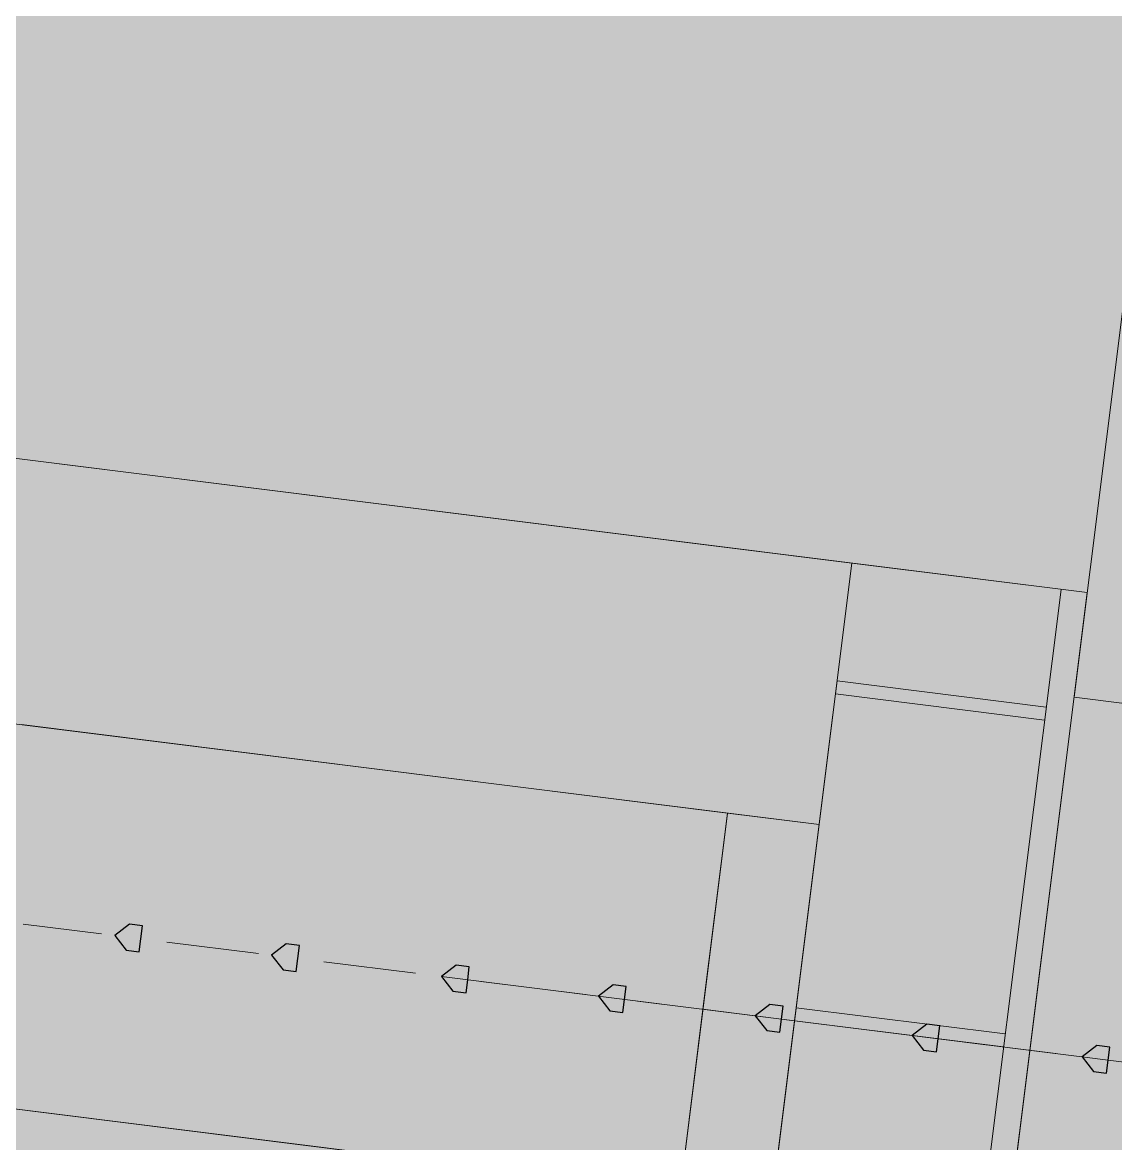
# Model space of a CAD drawing. Header units: metres. Extents: x -4 to 509425, y 7549 to 4732445.
# Drawn here: x 476032.604 to 476033.306, y 4719775.994 to 4719776.714 of the extents above; entities that cross this region are included whole.
import ezdxf

# ---------------------------------------------------------------- set-up
doc = ezdxf.new("R2010")
doc.units = ezdxf.units.M
doc.header["$LTSCALE"] = 0.01
doc.header["$MEASUREMENT"] = 0
doc.layers.get('0').update_dxf_attribs({"lineweight": 0})
doc.layers.add('_SUBESTACIÓN', color=1, linetype='Continuous')
doc.layers.add('SUBESTACION LA VID', color=253, linetype='Continuous')

# ---------------------------------------------------------------- blocks, each defined once
blk = doc.blocks.new('A$Cfff6051d')
at = {"layer": 'SUBESTACION LA VID', "transparency": 33554687}
h = blk.add_hatch(color=256, dxfattribs=at)
h.dxf.hatch_style = 2
h.paths.add_polyline_path([(476032.67991, 4719776.12547), (476032.68096, 4719776.13387), (476032.67256, 4719776.13492), (476032.66311, 4719776.12757), (476032.67046, 4719776.11812), (476032.67886, 4719776.11707)])
h = blk.add_hatch(color=256, dxfattribs=at)
h.dxf.hatch_style = 2
h.paths.add_polyline_path([(476032.67991, 4719776.12547), (476032.68096, 4719776.13387), (476032.67256, 4719776.13492), (476032.66311, 4719776.12757), (476032.67046, 4719776.11812), (476032.67886, 4719776.11707)])
h = blk.add_hatch(color=256, dxfattribs=at)
h.dxf.hatch_style = 2
h.paths.add_polyline_path([(476032.78072, 4719776.11283), (476032.78177, 4719776.12123), (476032.77337, 4719776.12228), (476032.76392, 4719776.11493), (476032.77126, 4719776.10548), (476032.77966, 4719776.10443)])
h = blk.add_hatch(color=256, dxfattribs=at)
h.dxf.hatch_style = 2
h.paths.add_polyline_path([(476032.78072, 4719776.11283), (476032.78177, 4719776.12123), (476032.77337, 4719776.12228), (476032.76392, 4719776.11493), (476032.77126, 4719776.10548), (476032.77966, 4719776.10443)])
h = blk.add_hatch(color=256, dxfattribs=at)
h.dxf.hatch_style = 2
h.paths.add_polyline_path([(476032.88992, 4719776.09914), (476032.89097, 4719776.10754), (476032.88257, 4719776.10859), (476032.87312, 4719776.10124), (476032.88046, 4719776.09179), (476032.88886, 4719776.09074)])
h = blk.add_hatch(color=256, dxfattribs=at)
h.dxf.hatch_style = 2
h.paths.add_polyline_path([(476032.88992, 4719776.09914), (476032.89097, 4719776.10754), (476032.88257, 4719776.10859), (476032.87312, 4719776.10124), (476032.88046, 4719776.09179), (476032.88886, 4719776.09074)])
h = blk.add_hatch(color=256, dxfattribs=at)
h.dxf.hatch_style = 2
h.paths.add_polyline_path([(476032.99072, 4719776.0865), (476032.99178, 4719776.0949), (476032.98338, 4719776.09595), (476032.97393, 4719776.08861), (476032.98127, 4719776.07915), (476032.98967, 4719776.0781)])
h = blk.add_hatch(color=256, dxfattribs=at)
h.dxf.hatch_style = 2
h.paths.add_polyline_path([(476032.99072, 4719776.0865), (476032.99178, 4719776.0949), (476032.98338, 4719776.09595), (476032.97393, 4719776.08861), (476032.98127, 4719776.07915), (476032.98967, 4719776.0781)])
h = blk.add_hatch(color=256, dxfattribs=at)
h.dxf.hatch_style = 2
h.paths.add_polyline_path([(476033.09152, 4719776.07386), (476033.09258, 4719776.08226), (476033.08418, 4719776.08332), (476033.07472, 4719776.07597), (476033.08207, 4719776.06652), (476033.09047, 4719776.06546)])
h = blk.add_hatch(color=256, dxfattribs=at)
h.dxf.hatch_style = 2
h.paths.add_polyline_path([(476033.09152, 4719776.07386), (476033.09258, 4719776.08226), (476033.08418, 4719776.08332), (476033.07472, 4719776.07597), (476033.08207, 4719776.06652), (476033.09047, 4719776.06546)])
h = blk.add_hatch(color=256, dxfattribs=at)
h.dxf.hatch_style = 2
h.paths.add_polyline_path([(476033.09152, 4719776.07386), (476033.09258, 4719776.08226), (476033.08418, 4719776.08332), (476033.07472, 4719776.07597), (476033.08207, 4719776.06652), (476033.09047, 4719776.06546)])
h = blk.add_hatch(color=256, dxfattribs=at)
h.dxf.hatch_style = 2
h.paths.add_polyline_path([(476033.09152, 4719776.07386), (476033.09258, 4719776.08226), (476033.08418, 4719776.08332), (476033.07472, 4719776.07597), (476033.08207, 4719776.06652), (476033.09047, 4719776.06546)])
h = blk.add_hatch(color=256, dxfattribs=at)
h.dxf.hatch_style = 2
h.paths.add_polyline_path([(476033.19233, 4719776.06122), (476033.19339, 4719776.06962), (476033.18499, 4719776.07068), (476033.17553, 4719776.06333), (476033.18288, 4719776.05388), (476033.19128, 4719776.05282)])
h = blk.add_hatch(color=256, dxfattribs=at)
h.dxf.hatch_style = 2
h.paths.add_polyline_path([(476033.19233, 4719776.06122), (476033.19339, 4719776.06962), (476033.18499, 4719776.07068), (476033.17553, 4719776.06333), (476033.18288, 4719776.05388), (476033.19128, 4719776.05282)])
h = blk.add_hatch(color=256, dxfattribs=at)
h.dxf.hatch_style = 2
h.paths.add_polyline_path([(476033.19233, 4719776.06122), (476033.19339, 4719776.06962), (476033.18499, 4719776.07068), (476033.17553, 4719776.06333), (476033.18288, 4719776.05388), (476033.19128, 4719776.05282)])
h = blk.add_hatch(color=256, dxfattribs=at)
h.dxf.hatch_style = 2
h.paths.add_polyline_path([(476033.19233, 4719776.06122), (476033.19339, 4719776.06962), (476033.18499, 4719776.07068), (476033.17553, 4719776.06333), (476033.18288, 4719776.05388), (476033.19128, 4719776.05282)])
h = blk.add_hatch(color=256, dxfattribs=at)
h.dxf.hatch_style = 2
h.paths.add_polyline_path([(476033.30153, 4719776.04753), (476033.30259, 4719776.05593), (476033.29419, 4719776.05699), (476033.28473, 4719776.04964), (476033.29208, 4719776.04019), (476033.30048, 4719776.03913)])
h = blk.add_hatch(color=256, dxfattribs=at)
h.dxf.hatch_style = 2
h.paths.add_polyline_path([(476033.30153, 4719776.04753), (476033.30259, 4719776.05593), (476033.29419, 4719776.05699), (476033.28473, 4719776.04964), (476033.29208, 4719776.04019), (476033.30048, 4719776.03913)])
h = blk.add_hatch(color=256, dxfattribs=at)
h.dxf.hatch_style = 2
h.paths.add_polyline_path([(476033.30153, 4719776.04753), (476033.30259, 4719776.05593), (476033.29419, 4719776.05699), (476033.28473, 4719776.04964), (476033.29208, 4719776.04019), (476033.30048, 4719776.03913)])
h = blk.add_hatch(color=256, dxfattribs=at)
h.dxf.hatch_style = 2
h.paths.add_polyline_path([(476033.30153, 4719776.04753), (476033.30259, 4719776.05593), (476033.29419, 4719776.05699), (476033.28473, 4719776.04964), (476033.29208, 4719776.04019), (476033.30048, 4719776.03913)])
at = {"layer": 'SUBESTACION LA VID', "lineweight": 15}
for p, q in [((476033.28799, 4719776.34786), (476020.27587, 4719777.97918)), ((476033.11572, 4719776.19882), (476020.40602, 4719777.79223)), ((476033.08518, 4719775.9552), (476020.37548, 4719777.54861)), ((476033.06412, 4719775.7872), (476033.13678, 4719776.36682)), ((476033.27119, 4719776.34997), (476033.19853, 4719775.77035)), ((476033.28799, 4719776.34786), (476033.21533, 4719775.76824)), ((476033.26066, 4719776.26597), (476033.12625, 4719776.28282)), ((476032.65471, 4719776.12863), (476032.60431, 4719776.13494)), ((476032.65471, 4719776.12863), (476032.60431, 4719776.13494)), ((476032.75552, 4719776.11599), (476032.69671, 4719776.12336)), ((476032.75552, 4719776.11599), (476032.69671, 4719776.12336)), ((476032.85632, 4719776.10335), (476032.79752, 4719776.11072)), ((476032.85632, 4719776.10335), (476032.79752, 4719776.11072)), ((476034.13317, 4719775.94327), (476032.87312, 4719776.10124)), ((476032.96553, 4719776.08966), (476032.89832, 4719776.09808)), ((476032.96553, 4719776.08966), (476032.89832, 4719776.09808)), ((476033.06632, 4719776.07702), (476032.99912, 4719776.08545)), ((476033.06632, 4719776.07702), (476032.99912, 4719776.08545)), ((476033.06632, 4719776.07702), (476032.99912, 4719776.08545)), ((476033.06632, 4719776.07702), (476032.99912, 4719776.08545)), ((476033.23539, 4719776.06436), (476033.10098, 4719776.08121)), ((476033.23433, 4719776.05596), (476033.09992, 4719776.07281)), ((476033.16713, 4719776.06438), (476033.09992, 4719776.07281)), ((476033.16713, 4719776.06438), (476033.09992, 4719776.07281)), ((476033.16713, 4719776.06438), (476033.09992, 4719776.07281)), ((476033.16713, 4719776.06438), (476033.09992, 4719776.07281)), ((476033.26793, 4719776.05175), (476033.20913, 4719776.05912)), ((476033.26793, 4719776.05175), (476033.20913, 4719776.05912)), ((476033.26793, 4719776.05175), (476033.20913, 4719776.05912)), ((476033.26793, 4719776.05175), (476033.20913, 4719776.05912))]:
    blk.add_line(p, q, dxfattribs=at)
for points in [[(476033.13678, 4719776.36682), (476030.75949, 4719776.66486), (476030.76581, 4719776.71527), (476030.74901, 4719776.71737), (476030.74269, 4719776.66696), (476026.79453, 4719777.16194), (476026.80085, 4719777.21235), (476026.77565, 4719777.21551), (476026.76933, 4719777.1651), (476022.82118, 4719777.66008)], [(476032.60331, 4719776.26306), (476033.05692, 4719776.20619), (476033.04112, 4719776.08018), (476033.09992, 4719776.07281), (476033.13678, 4719776.36682)], [(476032.57276, 4719776.01944), (476033.02638, 4719775.96257), (476033.04112, 4719776.08018), (476033.09992, 4719776.07281), (476033.06412, 4719775.7872)], [(476033.54838, 4719776.24696), (476033.65758, 4719776.23327), (476033.79239, 4719777.30851), (476033.41437, 4719777.3559), (476033.27957, 4719776.28066), (476033.38878, 4719776.26697)], [(476033.06412, 4719775.7872), (476033.21533, 4719775.76824), (476033.28799, 4719776.34786), (476033.13678, 4719776.36682), (476033.06412, 4719775.7872)], [(476033.26172, 4719776.27437), (476033.12731, 4719776.29122), (476033.12625, 4719776.28282)], [(476033.11572, 4719776.19882), (476033.05692, 4719776.20619), (476033.02638, 4719775.96257), (476033.08518, 4719775.9552)]]:
    blk.add_lwpolyline(points, dxfattribs=at)
at = {"layer": 'SUBESTACION LA VID'}
for points in [[(476032.67991, 4719776.12547), (476032.68096, 4719776.13387), (476032.67256, 4719776.13492), (476032.66311, 4719776.12757), (476032.67046, 4719776.11812), (476032.67886, 4719776.11707)], [(476032.67991, 4719776.12547), (476032.68096, 4719776.13387), (476032.67256, 4719776.13492), (476032.66311, 4719776.12757), (476032.67046, 4719776.11812), (476032.67886, 4719776.11707)], [(476032.78072, 4719776.11283), (476032.78177, 4719776.12123), (476032.77337, 4719776.12228), (476032.76392, 4719776.11493), (476032.77126, 4719776.10548), (476032.77966, 4719776.10443)], [(476032.78072, 4719776.11283), (476032.78177, 4719776.12123), (476032.77337, 4719776.12228), (476032.76392, 4719776.11493), (476032.77126, 4719776.10548), (476032.77966, 4719776.10443)], [(476032.88992, 4719776.09914), (476032.89097, 4719776.10754), (476032.88257, 4719776.10859), (476032.87312, 4719776.10124), (476032.88046, 4719776.09179), (476032.88886, 4719776.09074)], [(476032.88992, 4719776.09914), (476032.89097, 4719776.10754), (476032.88257, 4719776.10859), (476032.87312, 4719776.10124), (476032.88046, 4719776.09179), (476032.88886, 4719776.09074)], [(476032.99072, 4719776.0865), (476032.99178, 4719776.0949), (476032.98338, 4719776.09595), (476032.97393, 4719776.08861), (476032.98127, 4719776.07915), (476032.98967, 4719776.0781)], [(476032.99072, 4719776.0865), (476032.99178, 4719776.0949), (476032.98338, 4719776.09595), (476032.97393, 4719776.08861), (476032.98127, 4719776.07915), (476032.98967, 4719776.0781)], [(476033.09152, 4719776.07386), (476033.09258, 4719776.08226), (476033.08418, 4719776.08332), (476033.07472, 4719776.07597), (476033.08207, 4719776.06652), (476033.09047, 4719776.06546)], [(476033.09152, 4719776.07386), (476033.09258, 4719776.08226), (476033.08418, 4719776.08332), (476033.07472, 4719776.07597), (476033.08207, 4719776.06652), (476033.09047, 4719776.06546)], [(476033.09152, 4719776.07386), (476033.09258, 4719776.08226), (476033.08418, 4719776.08332), (476033.07472, 4719776.07597), (476033.08207, 4719776.06652), (476033.09047, 4719776.06546)], [(476033.09152, 4719776.07386), (476033.09258, 4719776.08226), (476033.08418, 4719776.08332), (476033.07472, 4719776.07597), (476033.08207, 4719776.06652), (476033.09047, 4719776.06546)], [(476033.19233, 4719776.06122), (476033.19339, 4719776.06962), (476033.18499, 4719776.07068), (476033.17553, 4719776.06333), (476033.18288, 4719776.05388), (476033.19128, 4719776.05282)], [(476033.19233, 4719776.06122), (476033.19339, 4719776.06962), (476033.18499, 4719776.07068), (476033.17553, 4719776.06333), (476033.18288, 4719776.05388), (476033.19128, 4719776.05282)], [(476033.19233, 4719776.06122), (476033.19339, 4719776.06962), (476033.18499, 4719776.07068), (476033.17553, 4719776.06333), (476033.18288, 4719776.05388), (476033.19128, 4719776.05282)], [(476033.19233, 4719776.06122), (476033.19339, 4719776.06962), (476033.18499, 4719776.07068), (476033.17553, 4719776.06333), (476033.18288, 4719776.05388), (476033.19128, 4719776.05282)], [(476033.30153, 4719776.04753), (476033.30259, 4719776.05593), (476033.29419, 4719776.05699), (476033.28473, 4719776.04964), (476033.29208, 4719776.04019), (476033.30048, 4719776.03913)], [(476033.30153, 4719776.04753), (476033.30259, 4719776.05593), (476033.29419, 4719776.05699), (476033.28473, 4719776.04964), (476033.29208, 4719776.04019), (476033.30048, 4719776.03913)], [(476033.30153, 4719776.04753), (476033.30259, 4719776.05593), (476033.29419, 4719776.05699), (476033.28473, 4719776.04964), (476033.29208, 4719776.04019), (476033.30048, 4719776.03913)], [(476033.30153, 4719776.04753), (476033.30259, 4719776.05593), (476033.29419, 4719776.05699), (476033.28473, 4719776.04964), (476033.29208, 4719776.04019), (476033.30048, 4719776.03913)]]:
    blk.add_lwpolyline(points, close=True, dxfattribs=at)
at = {"layer": 'SUBESTACION LA VID', "lineweight": 0}
for points in [[(476032.67991, 4719776.12547), (476032.68096, 4719776.13387), (476032.67256, 4719776.13492), (476032.66311, 4719776.12757), (476032.67046, 4719776.11812), (476032.67886, 4719776.11707)], [(476032.67991, 4719776.12547), (476032.68096, 4719776.13387), (476032.67256, 4719776.13492), (476032.66311, 4719776.12757), (476032.67046, 4719776.11812), (476032.67886, 4719776.11707)], [(476032.78072, 4719776.11283), (476032.78177, 4719776.12123), (476032.77337, 4719776.12228), (476032.76392, 4719776.11493), (476032.77126, 4719776.10548), (476032.77966, 4719776.10443)], [(476032.78072, 4719776.11283), (476032.78177, 4719776.12123), (476032.77337, 4719776.12228), (476032.76392, 4719776.11493), (476032.77126, 4719776.10548), (476032.77966, 4719776.10443)], [(476032.88992, 4719776.09914), (476032.89097, 4719776.10754), (476032.88257, 4719776.10859), (476032.87312, 4719776.10124), (476032.88046, 4719776.09179), (476032.88886, 4719776.09074)], [(476032.88992, 4719776.09914), (476032.89097, 4719776.10754), (476032.88257, 4719776.10859), (476032.87312, 4719776.10124), (476032.88046, 4719776.09179), (476032.88886, 4719776.09074)], [(476032.99072, 4719776.0865), (476032.99178, 4719776.0949), (476032.98338, 4719776.09595), (476032.97393, 4719776.08861), (476032.98127, 4719776.07915), (476032.98967, 4719776.0781)], [(476032.99072, 4719776.0865), (476032.99178, 4719776.0949), (476032.98338, 4719776.09595), (476032.97393, 4719776.08861), (476032.98127, 4719776.07915), (476032.98967, 4719776.0781)], [(476033.09152, 4719776.07386), (476033.09258, 4719776.08226), (476033.08418, 4719776.08332), (476033.07472, 4719776.07597), (476033.08207, 4719776.06652), (476033.09047, 4719776.06546)], [(476033.09152, 4719776.07386), (476033.09258, 4719776.08226), (476033.08418, 4719776.08332), (476033.07472, 4719776.07597), (476033.08207, 4719776.06652), (476033.09047, 4719776.06546)], [(476033.09152, 4719776.07386), (476033.09258, 4719776.08226), (476033.08418, 4719776.08332), (476033.07472, 4719776.07597), (476033.08207, 4719776.06652), (476033.09047, 4719776.06546)], [(476033.09152, 4719776.07386), (476033.09258, 4719776.08226), (476033.08418, 4719776.08332), (476033.07472, 4719776.07597), (476033.08207, 4719776.06652), (476033.09047, 4719776.06546)], [(476033.19233, 4719776.06122), (476033.19339, 4719776.06962), (476033.18499, 4719776.07068), (476033.17553, 4719776.06333), (476033.18288, 4719776.05388), (476033.19128, 4719776.05282)], [(476033.19233, 4719776.06122), (476033.19339, 4719776.06962), (476033.18499, 4719776.07068), (476033.17553, 4719776.06333), (476033.18288, 4719776.05388), (476033.19128, 4719776.05282)], [(476033.19233, 4719776.06122), (476033.19339, 4719776.06962), (476033.18499, 4719776.07068), (476033.17553, 4719776.06333), (476033.18288, 4719776.05388), (476033.19128, 4719776.05282)], [(476033.19233, 4719776.06122), (476033.19339, 4719776.06962), (476033.18499, 4719776.07068), (476033.17553, 4719776.06333), (476033.18288, 4719776.05388), (476033.19128, 4719776.05282)], [(476033.30153, 4719776.04753), (476033.30259, 4719776.05593), (476033.29419, 4719776.05699), (476033.28473, 4719776.04964), (476033.29208, 4719776.04019), (476033.30048, 4719776.03913)], [(476033.30153, 4719776.04753), (476033.30259, 4719776.05593), (476033.29419, 4719776.05699), (476033.28473, 4719776.04964), (476033.29208, 4719776.04019), (476033.30048, 4719776.03913)], [(476033.30153, 4719776.04753), (476033.30259, 4719776.05593), (476033.29419, 4719776.05699), (476033.28473, 4719776.04964), (476033.29208, 4719776.04019), (476033.30048, 4719776.03913)], [(476033.30153, 4719776.04753), (476033.30259, 4719776.05593), (476033.29419, 4719776.05699), (476033.28473, 4719776.04964), (476033.29208, 4719776.04019), (476033.30048, 4719776.03913)]]:
    blk.add_lwpolyline(points, close=True, dxfattribs=at)

msp = doc.modelspace()

# ---------------------------------------------------------------- hatches: boundary and pattern name
at = {"layer": '_SUBESTACIÓN', "transparency": 33554559}
h = msp.add_hatch(color=1, dxfattribs=at)
h.dxf.hatch_style = 1
h.paths.add_polyline_path([(475968.63988, 4719805.82503), (476089.93862, 4719790.61504), (476078.16862, 4719696.74002), (475956.86864, 4719711.95017)])

# ---------------------------------------------------------------- block references
at = {"linetype": 'Continuous'}
msp.add_blockref('A$Cfff6051d', (0, 0), dxfattribs=at)

doc.saveas('drawing.dxf')
